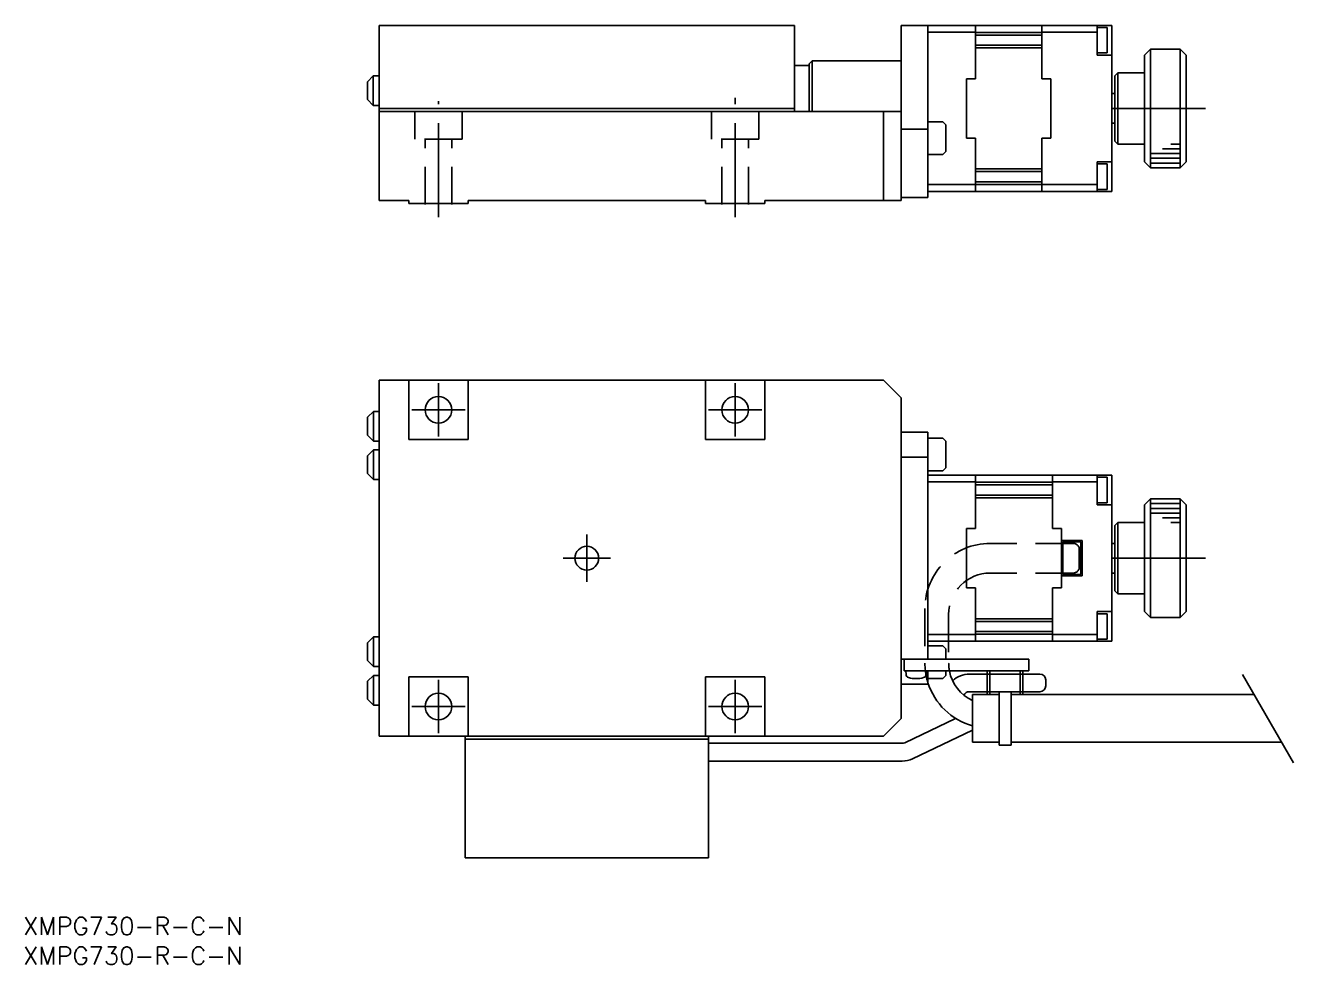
# Model space of a CAD drawing. Extents: x -2 to 328, y -8 to 323.
# Drawn here: x 0.4 to 214.1, y -8 to 150.3 of the extents above; entities that cross this region are included whole.
import ezdxf

# ---------------------------------------------------------------- set-up
doc = ezdxf.new("R2010")
doc.units = 0
doc.header["$LTSCALE"] = 0.5
doc.linetypes.add('CENTER', pattern=[50.8, 31.75, -6.35, 6.35, -6.35])
doc.linetypes.add('DASHED', pattern=[19.05, 12.7, -6.35])
for name, color, linetype in [('MSM_CENTER', 1, 'CENTER'), ('MSM_CONTINUOUS', 7, 'CONTINUOUS'), ('MSM_DASHED', 4, 'DASHED'), ('MSM_NARROW', 5, 'CONTINUOUS'), ('MSM_PART_NUMBER', 7, 'CONTINUOUS')]:
    doc.layers.add(name, color=color, linetype=linetype)
doc.styles.get("Standard").update_dxf_attribs({"font": 'txt.shx', "height": 3, "bigfont": 'bigfont.shx'})

# ---------------------------------------------------------------- blocks, each defined once
blk = doc.blocks.new('*U2')
at = {"layer": 'MSM_PART_NUMBER'}
blk.add_text('XMPG730-R-C-N', height=3, dxfattribs=at).set_placement((0, -3))
blk = doc.blocks.new('*U3')
at = {"layer": 'MSM_PART_NUMBER'}
blk.add_text('XMPG730-R-C-N', height=3, dxfattribs=at).set_placement((0, -8))

msp = doc.modelspace()

# ---------------------------------------------------------------- linework, layer by layer
at = {"layer": 'MSM_CENTER'}
for p, q in [((70, 117.960763), (70, 137.530785)), ((120, 117.960764), (120, 138.082169)), ((199.286986, 136.302679), (180.901677, 136.302679)), ((70, 90), (70, 81.000001)), ((120, 90), (120, 81.000001)), ((74.499999, 85.5), (65.5, 85.5)), ((124.499999, 85.5), (115.5, 85.5)), ((95, 56.5), (95, 64.5)), ((91, 60.5), (99, 60.5)), ((199.286986, 60.5), (180.901677, 60.5)), ((70, 40), (70, 31.000001)), ((120, 40), (120, 31.000001)), ((74.499999, 35.5), (65.5, 35.5)), ((124.499999, 35.5), (115.5, 35.5))]:
    msp.add_line(p, q, dxfattribs=at)
at = {"layer": 'MSM_CONTINUOUS'}
for p, q in [((60, 150.302678), (129.999999, 150.302678)), ((60, 150.302678), (60, 120.80268)), ((129.999999, 150.302678), (129.999999, 135.80268)), ((148, 150.302679), (148, 120.80268)), ((183.5, 150.302679), (148, 150.302679)), ((152.5, 150.302679), (152.5, 121.302679)), ((160.5, 150.302679), (160.5, 141.302679)), ((171.7, 141.302679), (171.7, 150.302679)), ((181, 145.302679), (181, 150.302679)), ((182.7, 149.952679), (181, 149.952679)), ((182.7, 149.952679), (182.7, 145.652679)), ((183.5, 122.302679), (183.5, 150.302679)), ((160.5, 149.147912), (152.5, 149.147912)), ((171.7, 149.102679), (160.5, 149.102679)), ((171.7, 148.652679), (160.5, 148.652679)), ((181, 149.147912), (171.7, 149.147912)), ((171.7, 146.952679), (160.5, 146.952679)), ((171.7, 146.502679), (160.5, 146.502679)), ((182.7, 145.652679), (181, 145.652679)), ((188.999994, 145.302689), (189.999994, 146.302691)), ((194.999993, 146.302702), (189.999994, 146.302691)), ((189.999994, 146.302691), (189.999994, 126.302667)), ((194.999993, 146.302702), (195.999993, 145.302703)), ((194.999993, 126.302656), (194.999993, 146.302702)), ((129.999999, 143.552678), (132.499999, 143.552678)), ((132.999999, 144.302678), (132.499999, 143.802678)), ((132.499999, 143.802678), (132.499999, 135.80268)), ((132.999998, 144.302677), (148, 144.302677)), ((132.999999, 144.302678), (132.999999, 135.80268)), ((181, 145.302679), (183.5, 145.302679)), ((188.999994, 127.302668), (188.999994, 145.302689)), ((195.999993, 145.302703), (195.999993, 127.302703)), ((58.019713, 140.78036), (59.019713, 141.78036)), ((59.019713, 141.78036), (59.019713, 136.78036)), ((59.019713, 141.78036), (59.979714, 141.78036)), ((160.5, 141.302679), (159, 141.302679)), ((159, 141.302679), (159, 131.302679)), ((173.2, 141.302679), (171.7, 141.302679)), ((173.2, 131.302679), (173.2, 141.302679)), ((183.999994, 141.802679), (184.499994, 142.30268)), ((183.999994, 141.802679), (183.999994, 130.802679)), ((188.999994, 142.302689), (184.499994, 142.30268)), ((184.499994, 130.302678), (184.499994, 142.30268)), ((58.019713, 140.78036), (58.019713, 137.78036)), ((58.019713, 137.78036), (59.019713, 136.78036)), ((183.5, 138.802679), (183.999994, 138.802679)), ((59.019713, 136.78036), (59.979714, 136.78036)), ((60, 136.302678), (129.999999, 136.302678)), ((148, 135.80268), (60, 135.80268)), ((145, 135.80268), (145, 120.80268)), ((148, 132.80268), (152.5, 132.80268)), ((155, 134.05268), (152.5, 134.05268)), ((155.5, 133.55268), (155, 134.05268)), ((155.5, 133.55268), (155.5, 129.052679)), ((183.5, 133.802679), (183.999994, 133.802679)), ((160.5, 131.302679), (159, 131.302679)), ((160.5, 131.302679), (160.5, 122.302679)), ((171.7, 122.302679), (171.7, 131.302679)), ((173.2, 131.302679), (171.7, 131.302679)), ((183.999994, 130.802679), (184.499994, 130.302678)), ((155, 128.552679), (152.5, 128.552679)), ((155, 128.552679), (155.5, 129.052679)), ((188.999994, 130.302668), (184.499994, 130.302678)), ((181, 127.302679), (183.5, 127.302679)), ((181, 122.302679), (181, 127.302679)), ((182.7, 126.952679), (181, 126.952679)), ((182.7, 122.652679), (182.7, 126.952679)), ((188.999994, 127.302668), (189.999994, 126.302667)), ((194.999993, 126.302656), (189.999994, 126.302667)), ((194.999993, 126.302656), (195.999993, 127.302654)), ((171.7, 126.102679), (160.5, 126.102679)), ((171.7, 125.652679), (160.5, 125.652679)), ((160.5, 123.457446), (152.5, 123.457446)), ((152.5, 122.302679), (183.5, 122.302679)), ((171.7, 123.952679), (160.5, 123.952679)), ((171.7, 123.502679), (160.5, 123.502679)), ((181, 123.457446), (171.7, 123.457446)), ((182.7, 122.652679), (181, 122.652679)), ((60, 120.80268), (65, 120.80268)), ((65, 120.80268), (65, 120.30268)), ((65, 120.30268), (75, 120.30268)), ((75, 120.80268), (75, 120.30268)), ((75, 120.80268), (115, 120.80268)), ((115, 120.80268), (115, 120.30268)), ((115, 120.30268), (125, 120.30268)), ((125, 120.80268), (125, 120.30268)), ((125, 120.80268), (148, 120.80268)), ((148, 121.302679), (152.5, 121.302679)), ((60, 30.5), (60, 90.5)), ((145, 90.5), (60, 90.5)), ((65, 90.5), (65, 80.5)), ((75, 90.5), (75, 80.5)), ((115, 90.5), (115, 80.5)), ((125, 90.5), (125, 80.5)), ((148, 87.5), (145, 90.5)), ((148, 33.5), (148, 87.5)), ((58.039999, 84.250002), (59.039999, 85.250002)), ((58.039999, 81.250002), (58.039999, 84.250002)), ((59.039999, 80.250002), (59.039999, 85.250002)), ((59.039999, 85.250002), (60, 85.250002)), ((58.039999, 81.250002), (59.039999, 80.250002)), ((152.5, 81.713203), (148, 81.713203)), ((152.5, 81.713203), (152.5, 43.499999)), ((59.039999, 80.250002), (60, 80.250002)), ((65, 80.5), (75, 80.5)), ((115, 80.5), (125, 80.5)), ((155, 80.75), (152.5, 80.75)), ((155, 80.75), (155.5, 80.25)), ((155.5, 75.749999), (155.5, 80.25)), ((58.039999, 77.75), (59.039999, 78.75)), ((58.039999, 74.75), (58.039999, 77.75)), ((59.039999, 73.75), (59.039999, 78.75)), ((59.039999, 78.75), (60, 78.75)), ((152.5, 77.5), (148, 77.5)), ((155, 75.249999), (152.5, 75.249999)), ((155.5, 75.749999), (155, 75.249999)), ((58.039999, 74.75), (59.039999, 73.75)), ((59.039999, 73.75), (60, 73.75)), ((183.5, 74.5), (152.5, 74.5)), ((160.5, 73.345233), (152.5, 73.345233)), ((160.5, 65.5), (160.5, 74.5)), ((173.5, 73.3), (160.5, 73.3)), ((173.5, 72.85), (160.5, 72.85)), ((173.5, 74.5), (173.5, 65.5)), ((181, 73.345233), (173.5, 73.345233)), ((181, 74.5), (181, 69.5)), ((182.7, 74.15), (181, 74.15)), ((182.7, 74.15), (182.7, 69.85)), ((183.5, 46.5), (183.5, 74.5)), ((173.5, 71.15), (160.5, 71.15)), ((173.5, 70.7), (160.5, 70.7)), ((182.7, 69.85), (181, 69.85)), ((181, 69.5), (183.5, 69.5)), ((188.999994, 69.500011), (189.999994, 70.500012)), ((188.999994, 69.500011), (188.999994, 51.49999)), ((194.999993, 70.500023), (189.999994, 70.500012)), ((189.999994, 50.499988), (189.999994, 70.500012)), ((194.999993, 70.500023), (195.999993, 69.500025)), ((194.999993, 70.500023), (194.999993, 50.499977)), ((195.999993, 51.499976), (195.999993, 69.499976)), ((183.999994, 66), (184.499994, 66.500001)), ((188.999994, 66.500011), (184.499994, 66.500001)), ((184.499994, 66.500001), (184.499994, 54.499999)), ((159, 55.5), (159, 65.5)), ((160.5, 65.5), (159, 65.5)), ((175, 65.5), (173.5, 65.5)), ((175, 65.5), (175, 55.5)), ((183.999994, 55), (183.999994, 66)), ((175, 63.5), (178.5, 63.5)), ((175.25, 57.75), (175.25, 63.25)), ((175.25, 63.25), (178.25, 63.25)), ((178.25, 63.25), (178.25, 57.75)), ((178.5, 63.5), (178.5, 57.5)), ((183.5, 63), (183.999994, 63)), ((175.25, 57.75), (178.25, 57.75)), ((183.5, 58), (183.999994, 58)), ((175, 57.5), (178.5, 57.5)), ((160.5, 55.5), (159, 55.5)), ((160.5, 55.5), (160.5, 46.5)), ((173.5, 46.5), (173.5, 55.5)), ((175, 55.5), (173.5, 55.5)), ((183.999994, 55), (184.499994, 54.499999)), ((188.999994, 54.49999), (184.499994, 54.499999)), ((181, 51.5), (183.5, 51.5)), ((181, 46.5), (181, 51.5)), ((188.999994, 51.49999), (189.999994, 50.499988)), ((194.999993, 50.499977), (195.999993, 51.499976)), ((173.5, 50.3), (160.5, 50.3)), ((173.5, 49.85), (160.5, 49.85)), ((182.7, 51.15), (181, 51.15)), ((182.7, 46.85), (182.7, 51.15)), ((194.999993, 50.499977), (189.999994, 50.499988)), ((58.039999, 46.249998), (59.039999, 47.249998)), ((59.039999, 42.249998), (59.039999, 47.249998)), ((59.039999, 47.249998), (60, 47.249998)), ((160.5, 47.654767), (152.5, 47.654767)), ((173.5, 48.15), (160.5, 48.15)), ((173.5, 47.7), (160.5, 47.7)), ((181, 47.654767), (173.5, 47.654767)), ((58.039999, 43.249998), (58.039999, 46.249998)), ((152.5, 46.5), (183.5, 46.5)), ((155, 45.750001), (152.5, 45.750001)), ((155.5, 45.250001), (155, 45.750001)), ((155.5, 45.250001), (155.5, 43.499999)), ((182.7, 46.85), (181, 46.85)), ((58.039999, 43.249998), (59.039999, 42.249998)), ((148, 43.499999), (169.5, 43.499999)), ((148.5, 41.499999), (148.5, 43.499999)), ((169.5, 41.499999), (169.5, 43.499999)), ((58.039999, 39.749999), (59.039999, 40.749999)), ((59.039999, 42.249998), (60, 42.249998)), ((59.039999, 35.749999), (59.039999, 40.749999)), ((59.039999, 40.749999), (60, 40.749999)), ((148.5, 41.499999), (169.5, 41.499999)), ((148.803143, 40.892575), (148.75, 41.499999)), ((152.198045, 40.906144), (152.25, 41.499999)), ((152.5, 41.499999), (152.5, 39.286796)), ((155, 40.25), (155.5, 40.75)), ((155.5, 41.499999), (155.5, 40.75)), ((159.475043, 40.978802), (162.501828, 40.978802)), ((162.501828, 41.499999), (162.501828, 37.499999)), ((162.934681, 41.499999), (162.934681, 37.499999)), ((168.065319, 41.499999), (168.065319, 37.499999)), ((168.500001, 37.499999), (168.500001, 41.499997)), ((168.500001, 40.978802), (171.351837, 40.978802)), ((58.039999, 36.749999), (58.039999, 39.749999)), ((65, 40.5), (75, 40.5)), ((65, 40.5), (65, 30.5)), ((75, 40.5), (75, 30.5)), ((115, 40.5), (115, 30.5)), ((115, 40.5), (125, 40.5)), ((125, 40.5), (125, 30.5)), ((152.5, 39.286796), (148, 39.286796)), ((155, 40.25), (152.5, 40.25)), ((172.351837, 39.978802), (172.351837, 38.999999)), ((58.039999, 36.749999), (59.039999, 35.749999)), ((159.475043, 37.999999), (162.501828, 37.999999)), ((160, 29.500001), (160, 37.500001)), ((164.5, 37.500001), (160, 37.500001)), ((164.5, 29.000001), (164.5, 37.999999)), ((166.5, 29.000001), (166.5, 37.999999)), ((166.5, 37.500001), (207.489211, 37.500001)), ((168.500001, 37.999999), (171.351837, 37.999999)), ((59.039999, 35.749999), (60, 35.749999)), ((148, 33.5), (145, 30.5)), ((148.608188, 29.405957), (157.161875, 33.500001)), ((145, 30.5), (60, 30.5)), ((74.499999, 10), (74.499999, 30.5)), ((115.499999, 30), (74.499999, 30)), ((115.499999, 10), (115.499999, 30.5)), ((149.903365, 26.699943), (160, 31.532486)), ((148.176462, 29.307962), (115.499999, 29.307962)), ((164.5, 29.500001), (160, 29.500001)), ((166.5, 29.000001), (164.5, 29.000001)), ((166.5, 29.500001), (212.108013, 29.500001)), ((148.176462, 26.307962), (115.499999, 26.307962)), ((74.499999, 10), (115.499999, 10))]:
    msp.add_line(p, q, dxfattribs=at)
for centre, radius in [((70, 85.5), 2.25), ((120, 85.5), 2.25), ((95, 60.5), 2), ((70, 35.5), 2.25), ((120, 35.5), 2.25)]:
    msp.add_circle(centre, radius, dxfattribs=at)
for centre, radius, start, end in [((149.380936, 40.943126), 0.58, 185, 253.412719), ((151.600328, 40.958438), 0.6, 286.387687, 355), ((162.989058, 42.829735), 7, 190.95058325, 244.722156), ((159.475043, 36.978802), 4, 90, 134.608019), ((171.351837, 39.978802), 1, 0, 90), ((150.5, 44.699999), 4.5, 253.412719, 286.387687), ((162.989058, 42.829735), 11, 197.53164412, 254.232613), ((171.351837, 38.999999), 1, 270, 0), ((159.475043, 36.999999), 1, 90, 155.948188), ((148.176462, 30.307962), 1, 270, 295.577131), ((148.176462, 30.307962), 4, 270, 295.577131)]:
    msp.add_arc(centre, radius, start, end, dxfattribs=at)
at = {"layer": 'MSM_DASHED'}
for p, q in [((66, 131.105359), (66, 135.605359)), ((74, 131.105359), (74, 135.605359)), ((116, 131.10536), (116, 135.60536)), ((124, 131.10536), (124, 135.60536)), ((74, 131.105359), (66, 131.105359)), ((67.75, 120.10536), (67.75, 131.105359)), ((72.25, 120.10536), (72.25, 131.105359)), ((124, 131.10536), (116, 131.10536)), ((117.75, 120.105361), (117.75, 131.10536)), ((122.25, 120.105361), (122.25, 131.10536)), ((177, 63), (162.989059, 63)), ((178, 59), (178, 62)), ((177, 58), (162.989059, 58)), ((151.989059, 52), (151.989059, 42.826418)), ((155.989059, 51), (155.989059, 42.829735)), ((162.501828, 40.978802), (168.500001, 40.978802)), ((162.501828, 37.999999), (168.500001, 37.999999))]:
    msp.add_line(p, q, dxfattribs=at)
for centre, radius, start, end in [((162.989059, 52), 11, 90, 180), ((177, 62), 1, 0, 90), ((162.989059, 51), 7, 90, 180), ((177, 59), 1, 270, 0), ((162.989058, 42.829735), 11, 180, 197.53164412), ((162.989058, 42.829735), 7, 180, 190.95058325)]:
    msp.add_arc(centre, radius, start, end, dxfattribs=at)
at = {"layer": 'MSM_NARROW'}
for p, q in [((194.999999, 128.702656), (189.999999, 128.702667)), ((195, 129.502656), (192.004984, 129.502663)), ((195.000002, 130.302656), (193.405174, 130.30266)), ((194.999995, 127.102656), (189.999995, 127.102667)), ((194.999997, 127.902656), (189.999997, 127.902667)), ((194.999995, 69.700023), (189.999995, 69.700012)), ((194.999997, 68.900023), (189.999997, 68.900012)), ((194.999999, 68.100023), (189.999999, 68.100012)), ((195, 67.300023), (192.004984, 67.300016)), ((195.000002, 66.500023), (193.405174, 66.500019)), ((205.527097, 40.898481), (214.126599, 26.003708))]:
    msp.add_line(p, q, dxfattribs=at)

# ---------------------------------------------------------------- block references
at = {"layer": 'MSM_CONTINUOUS'}
for name in ['*U2', '*U3']:
    msp.add_blockref(name, (0, 0), dxfattribs=at)

doc.saveas('drawing.dxf')
